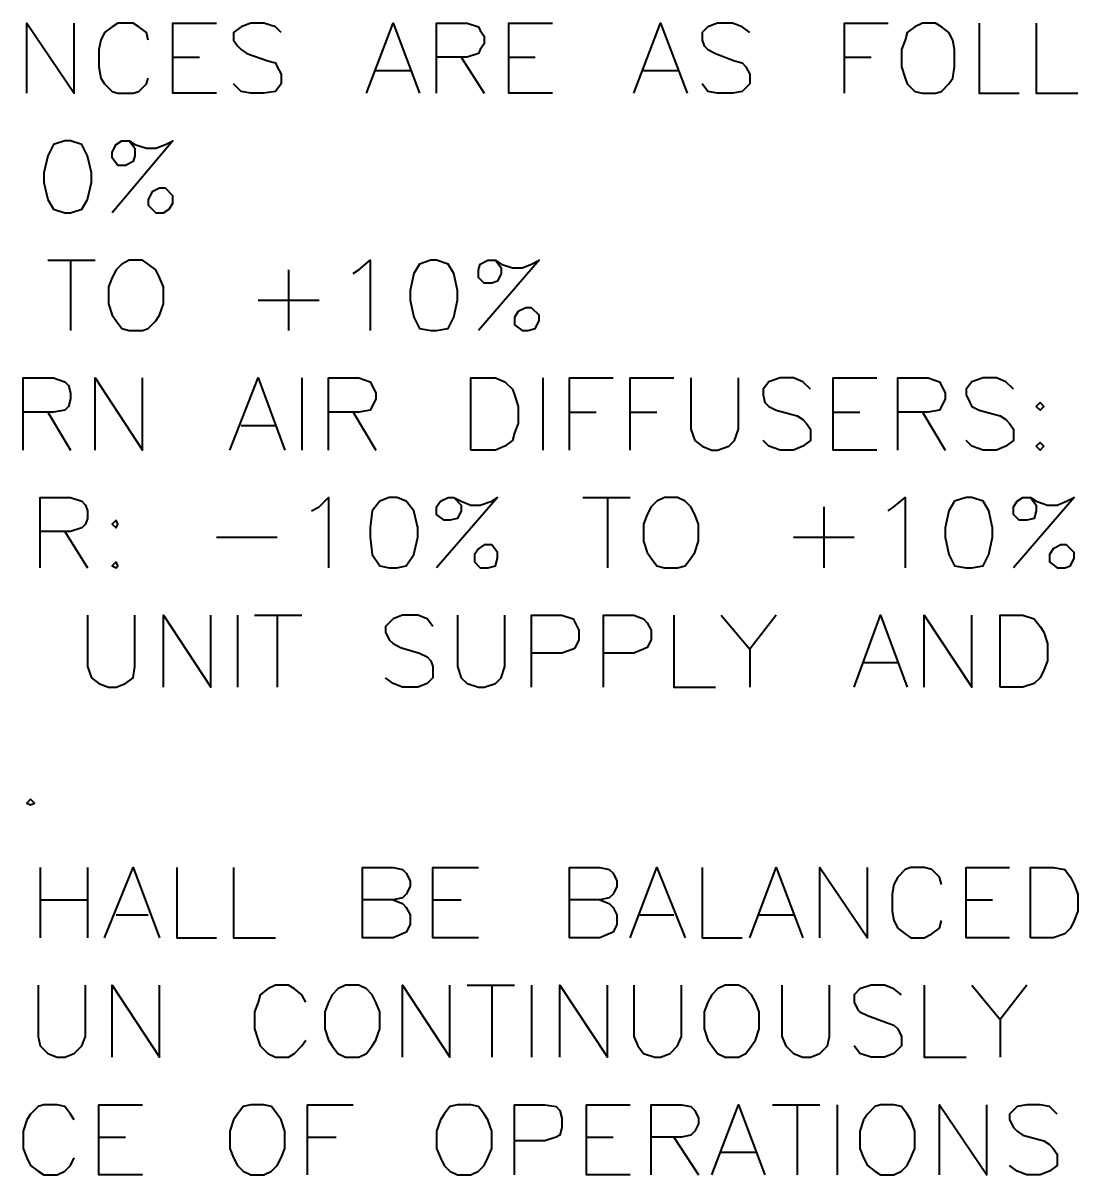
# Model space of a CAD drawing. Header units: inches. Extents: x 5 to 516, y -193 to 129.
# Drawn here: x 468.69 to 474.24, y -180.5 to -174.43 of the extents above; entities that cross this region are included whole.
import ezdxf

# ---------------------------------------------------------------- set-up
doc = ezdxf.new("R2010")
doc.units = ezdxf.units.IN
doc.header["$MEASUREMENT"] = 0
doc.layers.add('PDF10_Geometry', color=7, linetype='Continuous')

msp = doc.modelspace()

# ---------------------------------------------------------------- linework, layer by layer
at = {"layer": 'PDF10_Geometry', "lineweight": 40}
for points in [[(468.7050812, -174.7954912), (468.7050812, -174.4255062), (468.955071, -174.7954912), (468.955071, -174.4255062)], [(469.3450552, -174.5155025), (469.3350556, -174.4755042), (469.2950572, -174.4455054), (469.2650584, -174.4255062), (469.1850617, -174.4255062), (469.1550629, -174.4455054), (469.1150645, -174.4755042), (469.0950653, -174.5155025), (469.0850657, -174.5655005), (469.0850657, -174.6554969), (469.0950653, -174.7154944), (469.1150645, -174.7454932), (469.1550629, -174.7854916), (469.1850617, -174.7954912), (469.2650584, -174.7954912), (469.2950572, -174.7854916), (469.3350556, -174.7454932), (469.3450552, -174.7154944)], [(469.7050405, -174.7954912), (469.4750499, -174.7954912), (469.4750499, -174.4255062), (469.7050405, -174.4255062)], [(470.0450267, -174.4755042), (470.015028, -174.4455054), (469.9550304, -174.4255062), (469.8850332, -174.4255062), (469.8350353, -174.4455054), (469.7950369, -174.4755042), (469.7950369, -174.5155025), (469.8150361, -174.5455013), (469.8350353, -174.5655005), (469.865034, -174.5854997), (469.9750296, -174.6254981), (470.015028, -174.6354977), (470.0250275, -174.6554969), (470.0450267, -174.6954952), (470.0450267, -174.7454932), (470.015028, -174.7854916), (469.9550304, -174.7954912), (469.8850332, -174.7954912), (469.8350353, -174.7854916), (469.7950369, -174.7454932)], [(470.4950085, -174.7954912), (470.6350028, -174.4255062), (470.7749971, -174.7954912)], [(470.8649934, -174.7954912), (470.8649934, -174.4255062), (471.0249869, -174.4255062), (471.0849845, -174.4455054), (471.0949841, -174.4655046), (471.1149833, -174.4955034), (471.1149833, -174.5355017), (471.0949841, -174.5655005), (471.0849845, -174.5854997), (471.0249869, -174.6054989), (470.8649934, -174.6054989)], [(471.4749687, -174.7954912), (471.244978, -174.7954912), (471.244978, -174.4255062), (471.4749687, -174.4255062)], [(471.9049512, -174.7954912), (472.0449455, -174.4255062), (472.1849398, -174.7954912)], [(472.5149264, -174.4755042), (472.4749281, -174.4455054), (472.4249301, -174.4255062), (472.3449333, -174.4255062), (472.2949354, -174.4455054), (472.2649366, -174.4755042), (472.2649366, -174.5155025), (472.2749362, -174.5455013), (472.2949354, -174.5655005), (472.3349337, -174.5854997), (472.4349297, -174.6254981), (472.4749281, -174.6354977), (472.4949272, -174.6554969), (472.5149264, -174.6954952), (472.5149264, -174.7454932), (472.4749281, -174.7854916), (472.4249301, -174.7954912), (472.3449333, -174.7954912), (472.2949354, -174.7854916), (472.2649366, -174.7454932)], [(473.0149061, -174.7954912), (473.0149061, -174.4255062), (473.2448968, -174.4255062)], [(473.7248773, -174.4255062), (473.7248773, -174.7954912), (473.9348688, -174.7954912)], [(474.0248651, -174.4255062), (474.0248651, -174.7954912), (474.2448562, -174.7954912)], [(469.4750499, -174.6054989), (469.6150442, -174.6054989)], [(470.9949882, -174.6054989), (471.1149833, -174.7954912)], [(471.244978, -174.6054989), (471.3849723, -174.6054989)], [(473.0149061, -174.6054989), (473.1549004, -174.6054989)], [(470.5450064, -174.6754961), (470.7249991, -174.6754961)], [(471.9549492, -174.6754961), (472.1349419, -174.6754961)], [(469.2450592, -175.045481), (469.275058, -175.0854794), (469.275058, -175.1254778), (469.2650584, -175.1554766), (469.22506, -175.1754757), (469.1850617, -175.1754757), (469.1550629, -175.1354774), (469.1550629, -175.1054786), (469.1750621, -175.0654802), (469.2050608, -175.045481), (469.2450592, -175.045481), (469.275058, -175.0654802), (469.3350556, -175.0854794), (469.3850535, -175.0854794), (469.4350515, -175.0654802), (469.4750499, -175.045481), (469.1550629, -175.4254656)], [(468.8150767, -175.6754554), (469.0650665, -175.6754554)], [(468.9350718, -175.6754554), (468.9350718, -176.0454404)], [(470.4250113, -175.7454526), (470.4550101, -175.7254534), (470.5150076, -175.6754554), (470.5150076, -176.0454404)], [(471.1749808, -175.6754554), (471.2049796, -175.7154538), (471.2049796, -175.7454526), (471.1849804, -175.785451), (471.1549817, -175.7954506), (471.1149833, -175.7954506), (471.0849845, -175.7654518), (471.0849845, -175.7254534), (471.0949841, -175.6954546), (471.1349825, -175.6754554), (471.1749808, -175.6754554), (471.2049796, -175.6954546), (471.2649772, -175.7154538), (471.3149752, -175.7154538), (471.3649731, -175.6954546), (471.4049715, -175.6754554), (471.0849845, -176.0454404)], [(470.0850251, -175.7254534), (470.0850251, -176.0454404)], [(469.9250316, -175.8854469), (470.2450186, -175.8854469)], [(468.685082, -176.6754165), (468.685082, -176.295432), (468.8450755, -176.295432), (468.905073, -176.3154311), (468.9250722, -176.3354303), (468.9350718, -176.3754287), (468.9350718, -176.4054275), (468.9250722, -176.4454259), (468.905073, -176.4654251), (468.8450755, -176.4754246), (468.685082, -176.4754246)], [(469.0650665, -176.6754165), (469.0650665, -176.295432), (469.3150564, -176.6754165), (469.3150564, -176.295432)], [(469.7750377, -176.6754165), (469.9250316, -176.295432), (470.0650259, -176.6754165)], [(470.1550223, -176.2954303), (470.1550223, -176.6754148)], [(470.2950166, -176.6754165), (470.2950166, -176.295432), (470.4550101, -176.295432), (470.5150076, -176.3154311), (470.5250072, -176.3354303), (470.5450064, -176.3754287), (470.5450064, -176.4054275), (470.5250072, -176.4454259), (470.5150076, -176.4654251), (470.4550101, -176.4754246), (470.2950166, -176.4754246)], [(471.4249707, -176.2954303), (471.4249707, -176.6754148)], [(471.564965, -176.6754165), (471.564965, -176.295432), (471.7949557, -176.295432)], [(471.884952, -176.6754165), (471.884952, -176.295432), (472.1149427, -176.295432)], [(472.204939, -176.2954303), (472.204939, -176.5654193), (472.2249382, -176.6254169), (472.2649366, -176.6554156), (472.3149345, -176.6754148), (472.3449333, -176.6754148), (472.4049309, -176.6554156), (472.4349297, -176.6254169), (472.4549289, -176.5654193), (472.4549289, -176.2954303)], [(472.8349134, -176.3554278), (472.7949151, -176.3154295), (472.7449171, -176.2954303), (472.6749199, -176.2954303), (472.6149224, -176.3154295), (472.5849236, -176.3554278), (472.5849236, -176.3854266), (472.5949232, -176.425425), (472.6149224, -176.4454242), (472.6549207, -176.4654234), (472.7649163, -176.4954221), (472.7949151, -176.5154213), (472.8149142, -176.5354205), (472.8349134, -176.5654193), (472.8349134, -176.6254169), (472.7949151, -176.6554156), (472.7449171, -176.6754148), (472.6749199, -176.6754148), (472.6149224, -176.6554156), (472.5849236, -176.6254169)], [(473.1848992, -176.6754165), (472.9549086, -176.6754165), (472.9549086, -176.295432), (473.1848992, -176.295432)], [(473.2948948, -176.6754165), (473.2948948, -176.295432), (473.4548883, -176.295432), (473.5148858, -176.3154311), (473.5248854, -176.3354303), (473.5448846, -176.3754287), (473.5448846, -176.4054275), (473.5248854, -176.4454259), (473.5148858, -176.4654251), (473.4548883, -176.4754246), (473.2948948, -176.4754246)], [(473.90487, -176.3554278), (473.8648716, -176.3154295), (473.8148736, -176.2954303), (473.7448765, -176.2954303), (473.6848789, -176.3154295), (473.6548801, -176.3554278), (473.6548801, -176.3854266), (473.6748793, -176.425425), (473.6848789, -176.4454242), (473.7248773, -176.4654234), (473.8348728, -176.4954221), (473.8648716, -176.5154213), (473.8848708, -176.5354205), (473.90487, -176.5654193), (473.90487, -176.6254169), (473.8648716, -176.6554156), (473.8148736, -176.6754148), (473.7448765, -176.6754148), (473.6848789, -176.6554156), (473.6548801, -176.6254169)], [(468.8150767, -176.4754246), (468.9350718, -176.6754165)], [(470.4250113, -176.4754246), (470.5450064, -176.6754165)], [(471.564965, -176.4754246), (471.7049593, -176.4754246)], [(471.884952, -176.4754246), (472.0249463, -176.4754246)], [(472.9549086, -176.4754246), (473.0949029, -176.4754246)], [(473.4248895, -176.4754246), (473.5448846, -176.6754165)], [(469.8350353, -176.5454218), (470.015028, -176.5454218)], [(468.7750783, -177.2953913), (468.7750783, -176.9254064), (468.9350718, -176.9254064), (468.9950694, -176.9454056), (469.0150686, -176.9654048), (469.0250682, -176.9954035), (469.0250682, -177.0354019), (469.0150686, -177.0654007), (468.9950694, -177.0853999), (468.9350718, -177.1053991), (468.7750783, -177.1053991)], [(470.2050202, -176.9954035), (470.2450186, -176.9754043), (470.2950166, -176.9254064), (470.2950166, -177.2953913)], [(470.9549898, -176.9254064), (470.9949882, -176.9654048), (470.9949882, -176.9954035), (470.974989, -177.0354019), (470.9349906, -177.0454015), (470.9049918, -177.0454015), (470.8649934, -177.0154027), (470.8649934, -176.9754043), (470.8849926, -176.9454056), (470.924991, -176.9254064), (470.9549898, -176.9254064), (470.9949882, -176.9454056), (471.0449861, -176.9654048), (471.0949841, -176.9654048), (471.1549817, -176.9454056), (471.1849804, -176.9254064), (470.8649934, -177.2953913)], [(471.6349622, -176.9254064), (471.884952, -176.9254064)], [(471.7649569, -176.9254064), (471.7649569, -177.2953913)], [(473.2448968, -176.9954035), (473.2748956, -176.9754043), (473.3348931, -176.9254064), (473.3348931, -177.2953913)], [(473.9948663, -176.9254064), (474.0248651, -176.9654048), (474.0248651, -176.9954035), (474.0148655, -177.0354019), (473.9748671, -177.0454015), (473.9348688, -177.0454015), (473.90487, -177.0154027), (473.90487, -176.9754043), (473.9248692, -176.9454056), (473.9548679, -176.9254064), (473.9948663, -176.9254064), (474.0248651, -176.9454056), (474.0848627, -176.9654048), (474.1348606, -176.9654048), (474.1848586, -176.9454056), (474.224857, -176.9254064), (473.90487, -177.2953913)], [(472.9049106, -176.9754043), (472.9049106, -177.2953913)], [(468.905073, -177.1053991), (469.0250682, -177.2953913)], [(469.7050405, -177.1353978), (470.0250275, -177.1353978)], [(472.7449171, -177.1353978), (473.0649041, -177.1353978)], [(469.0250682, -177.5453812), (469.0250682, -177.8153702), (469.0450673, -177.8753678), (469.0850657, -177.9053666), (469.1350637, -177.9253658), (469.1750621, -177.9253658), (469.22506, -177.9053666), (469.2650584, -177.8753678), (469.275058, -177.8153702), (469.275058, -177.5453812)], [(469.4250519, -177.9253658), (469.4250519, -177.5453812), (469.6750418, -177.9253658), (469.6750418, -177.5453812)], [(469.8150361, -177.5453812), (469.8150361, -177.9253658)], [(469.9050324, -177.5453812), (470.1550223, -177.5453812)], [(470.0250275, -177.5453812), (470.0250275, -177.9253658)], [(470.8449942, -177.6053788), (470.8149955, -177.5653804), (470.7649975, -177.5453812), (470.6850007, -177.5453812), (470.6350028, -177.5653804), (470.5950044, -177.6053788), (470.5950044, -177.6353775), (470.6150036, -177.6753759), (470.6350028, -177.6953751), (470.6750012, -177.7153743), (470.7749971, -177.7453731), (470.8149955, -177.7653723), (470.8349947, -177.7853714), (470.8449942, -177.8153702), (470.8449942, -177.8753678), (470.8149955, -177.9053666), (470.7649975, -177.9253658), (470.6850007, -177.9253658), (470.6350028, -177.9053666), (470.5950044, -177.8753678)], [(470.974989, -177.5453812), (470.974989, -177.8153702), (470.9949882, -177.8753678), (471.0249869, -177.9053666), (471.0849845, -177.9253658), (471.1149833, -177.9253658), (471.1749808, -177.9053666), (471.2049796, -177.8753678), (471.2249788, -177.8153702), (471.2249788, -177.5453812)], [(471.3649731, -177.9253658), (471.3649731, -177.5453812), (471.5249666, -177.5453812), (471.5849642, -177.5653804), (471.5949638, -177.5853796), (471.614963, -177.6253779), (471.614963, -177.6753759), (471.5949638, -177.7153743), (471.5849642, -177.7253739), (471.5249666, -177.7453731), (471.3649731, -177.7453731)], [(471.7449577, -177.9253658), (471.7449577, -177.5453812), (471.9049512, -177.5453812), (471.9549492, -177.5653804), (471.9749484, -177.5853796), (471.9949475, -177.6253779), (471.9949475, -177.6753759), (471.9749484, -177.7153743), (471.9549492, -177.7253739), (471.9049512, -177.7453731), (471.7449577, -177.7453731)], [(472.1149427, -177.5453812), (472.1149427, -177.9253658), (472.3349337, -177.9253658)], [(472.3649325, -177.5453812), (472.5149264, -177.7253739), (472.5149264, -177.9253658)], [(472.6549207, -177.5453812), (472.5149264, -177.7253739)], [(473.0649041, -177.9253658), (473.2048984, -177.5453812), (473.3448927, -177.9253658)], [(473.4348891, -177.9253658), (473.4348891, -177.5453812), (473.6848789, -177.9253658), (473.6848789, -177.5453812)], [(473.1149021, -177.795371), (473.2948948, -177.795371)], [(468.7750783, -178.8753272), (468.7750783, -179.2453122)], [(469.0250682, -178.8753272), (469.0250682, -179.2453122)], [(469.1150645, -179.2453122), (469.2650584, -178.8753272), (469.4050527, -179.2453122)], [(469.4950491, -178.8753272), (469.4950491, -179.2453122), (469.7050405, -179.2453122)], [(469.7950369, -178.8753272), (469.7950369, -179.2453122), (470.015028, -179.2453122)], [(470.6350028, -179.0453203), (470.6850007, -179.0653195), (470.7049999, -179.0853187), (470.7249991, -179.125317), (470.7249991, -179.175315), (470.7049999, -179.2153134), (470.6850007, -179.225313), (470.6350028, -179.2453122), (470.4750093, -179.2453122), (470.4750093, -178.8753272), (470.6350028, -178.8753272), (470.6850007, -178.8853268), (470.7049999, -178.905326), (470.7249991, -178.9453243), (470.7249991, -178.9753231), (470.7049999, -179.0153215), (470.6850007, -179.0353207), (470.6350028, -179.0453203), (470.4750093, -179.0453203)], [(471.0849845, -179.2453122), (470.8449942, -179.2453122), (470.8449942, -178.8753272), (471.0849845, -178.8753272)], [(471.7249585, -179.0453203), (471.7749565, -179.0653195), (471.7949557, -179.0853187), (471.8149549, -179.125317), (471.8149549, -179.175315), (471.7949557, -179.2153134), (471.7749565, -179.225313), (471.7249585, -179.2453122), (471.564965, -179.2453122), (471.564965, -178.8753272), (471.7249585, -178.8753272), (471.7749565, -178.8853268), (471.7949557, -178.905326), (471.8149549, -178.9453243), (471.8149549, -178.9753231), (471.7949557, -179.0153215), (471.7749565, -179.0353207), (471.7249585, -179.0453203), (471.564965, -179.0453203)], [(471.884952, -179.2453122), (472.0249463, -178.8753272), (472.1749402, -179.2453122)], [(472.2649366, -178.8753272), (472.2649366, -179.2453122), (472.4749281, -179.2453122)], [(472.5149264, -179.2453122), (472.6549207, -178.8753272), (472.7949151, -179.2453122)], [(472.8849114, -179.2453122), (472.8849114, -178.8753272), (473.1349012, -179.2453122), (473.1349012, -178.8753272)], [(473.5248854, -178.9653235), (473.5148858, -178.9253252), (473.4748874, -178.8853268), (473.4348891, -178.8753272), (473.3648919, -178.8753272), (473.3348931, -178.8853268), (473.2948948, -178.9253252), (473.2748956, -178.9653235), (473.264896, -179.0153215), (473.264896, -179.1053178), (473.2748956, -179.1553158), (473.2948948, -179.1953142), (473.3348931, -179.225313), (473.3648919, -179.2453122), (473.4348891, -179.2453122), (473.4748874, -179.225313), (473.5148858, -179.1953142), (473.5248854, -179.1553158)], [(473.8848708, -179.2453122), (473.6548801, -179.2453122), (473.6548801, -178.8753272), (473.8848708, -178.8753272)], [(468.7750783, -179.0453203), (469.0250682, -179.0453203)], [(470.8449942, -179.0453203), (470.9949882, -179.0453203)], [(473.6548801, -179.0453203), (473.7948744, -179.0453203)], [(469.1750621, -179.125317), (469.3450552, -179.125317)], [(471.93495, -179.125317), (472.1149427, -179.125317)], [(472.5649244, -179.125317), (472.7449171, -179.125317)], [(468.7650787, -179.495302), (468.7650787, -179.765291), (468.7750783, -179.815289), (468.8150767, -179.8552874), (468.8650747, -179.8752866), (468.905073, -179.8752866), (468.955071, -179.8552874), (468.9950694, -179.815289), (469.0150686, -179.765291), (469.0150686, -179.495302)], [(469.1550629, -179.8752866), (469.1550629, -179.495302), (469.4050527, -179.8752866), (469.4050527, -179.495302)], [(470.1750215, -179.5852984), (470.1550223, -179.5453), (470.1150239, -179.5153012), (470.0850251, -179.495302), (470.015028, -179.495302), (469.9750296, -179.5153012), (469.9350312, -179.5453), (469.9250316, -179.5852984), (469.9050324, -179.6352963), (469.9050324, -179.7252927), (469.9250316, -179.7852902), (469.9350312, -179.815289), (469.9750296, -179.8552874), (470.015028, -179.8752866), (470.0850251, -179.8752866), (470.1150239, -179.8552874), (470.1550223, -179.815289), (470.1750215, -179.7852902)], [(470.6850007, -179.8752866), (470.6850007, -179.495302), (470.9349906, -179.8752866), (470.9349906, -179.495302)], [(471.0249869, -179.495302), (471.2749768, -179.495302)], [(471.1549817, -179.495302), (471.1549817, -179.8752866)], [(471.3649731, -179.495302), (471.3649731, -179.8752866)], [(471.514967, -179.8752866), (471.514967, -179.495302), (471.7649569, -179.8752866), (471.7649569, -179.495302)], [(471.9049512, -179.495302), (471.9049512, -179.765291), (471.9249504, -179.815289), (471.9549492, -179.8552874), (472.0149467, -179.8752866), (472.0449455, -179.8752866), (472.0949435, -179.8552874), (472.1349419, -179.815289), (472.154941, -179.765291), (472.154941, -179.495302)], [(472.6849195, -179.495302), (472.6849195, -179.765291), (472.7049187, -179.815289), (472.7449171, -179.8552874), (472.7949151, -179.8752866), (472.8349134, -179.8752866), (472.8849114, -179.8552874), (472.9249098, -179.815289), (472.9349094, -179.765291), (472.9349094, -179.495302)], [(473.3148939, -179.5453), (473.2748956, -179.5153012), (473.2248976, -179.495302), (473.1549004, -179.495302), (473.0949029, -179.5153012), (473.0649041, -179.5453), (473.0649041, -179.5852984), (473.0849033, -179.6252967), (473.0949029, -179.6352963), (473.1349012, -179.6552955), (473.2448968, -179.6952939), (473.2748956, -179.7052935), (473.2948948, -179.7252927), (473.3148939, -179.765291), (473.3148939, -179.815289), (473.2748956, -179.8552874), (473.2248976, -179.8752866), (473.1549004, -179.8752866), (473.0949029, -179.8552874), (473.0649041, -179.815289)], [(473.4348891, -179.495302), (473.4348891, -179.8752866), (473.6548801, -179.8752866)], [(473.6848789, -179.495302), (473.8348728, -179.6752947), (473.8348728, -179.8752866)], [(473.9748671, -179.495302), (473.8348728, -179.6752947)], [(468.955071, -180.2052732), (468.9350718, -180.1752744), (468.905073, -180.135276), (468.8650747, -180.1252764), (468.7950775, -180.1252764), (468.7650787, -180.135276), (468.7250803, -180.1752744), (468.7050812, -180.2052732), (468.685082, -180.2652707), (468.685082, -180.3552671), (468.7050812, -180.4052651), (468.7250803, -180.4452634), (468.7650787, -180.4752622), (468.7950775, -180.4952614), (468.8650747, -180.4952614), (468.905073, -180.4752622), (468.9350718, -180.4452634), (468.955071, -180.4052651)], [(469.3150564, -180.4952614), (469.0850657, -180.4952614), (469.0850657, -180.1252764), (469.3150564, -180.1252764)], [(470.185021, -180.4952614), (470.185021, -180.1252764), (470.4250113, -180.1252764)], [(471.2749768, -180.4952614), (471.2749768, -180.1252764), (471.4349703, -180.1252764), (471.4949679, -180.135276), (471.514967, -180.1552752), (471.5249666, -180.1952736), (471.5249666, -180.2452715), (471.514967, -180.2852699), (471.4949679, -180.2952695), (471.4349703, -180.3152687), (471.2749768, -180.3152687)], [(471.884952, -180.4952614), (471.6549614, -180.4952614), (471.6549614, -180.1252764), (471.884952, -180.1252764)], [(471.9949475, -180.4952614), (471.9949475, -180.1252764), (472.154941, -180.1252764), (472.204939, -180.135276), (472.2249382, -180.1552752), (472.2449374, -180.1952736), (472.2449374, -180.2252724), (472.2249382, -180.2652707), (472.204939, -180.2852699), (472.154941, -180.2952695), (471.9949475, -180.2952695)], [(472.3149345, -180.4952614), (472.4549289, -180.1252764), (472.5949232, -180.4952614)], [(472.6349216, -180.1252764), (472.8849114, -180.1252764)], [(472.7649163, -180.1252764), (472.7649163, -180.4952614)], [(472.9749077, -180.1252764), (472.9749077, -180.4952614)], [(473.5148858, -180.4952614), (473.5148858, -180.1252764), (473.7648757, -180.4952614), (473.7648757, -180.1252764)], [(474.1348606, -180.1752744), (474.0948623, -180.135276), (474.0448643, -180.1252764), (473.9748671, -180.1252764), (473.9248692, -180.135276), (473.8848708, -180.1752744), (473.8848708, -180.2052732), (473.90487, -180.2452715), (473.9248692, -180.2652707), (473.9548679, -180.2852699), (474.0648635, -180.3152687), (474.0948623, -180.3352679), (474.1148615, -180.3552671), (474.1348606, -180.3852659), (474.1348606, -180.4452634), (474.0948623, -180.4752622), (474.0448643, -180.4952614), (473.9748671, -180.4952614), (473.9248692, -180.4752622), (473.8848708, -180.4452634)], [(469.0850657, -180.2952695), (469.22506, -180.2952695)], [(470.185021, -180.2952695), (470.335015, -180.2952695)], [(471.6549614, -180.2952695), (471.7949557, -180.2952695)], [(472.1149427, -180.2952695), (472.2449374, -180.4952614)], [(472.3649325, -180.3752663), (472.5449252, -180.3752663)]]:
    msp.add_lwpolyline(points, dxfattribs=at)
for points in [[(473.4248895, -174.4255062), (473.3848911, -174.4455054), (473.3448927, -174.4755042), (473.3348931, -174.5155025), (473.3148939, -174.5655005), (473.3148939, -174.6554969), (473.3348931, -174.7154944), (473.3448927, -174.7454932), (473.3848911, -174.7854916), (473.4248895, -174.7954912), (473.4948866, -174.7954912), (473.5248854, -174.7854916), (473.5648838, -174.7454932), (473.584883, -174.7154944), (473.5948826, -174.6554969), (473.5948826, -174.5655005), (473.584883, -174.5155025), (473.5648838, -174.4755042), (473.5248854, -174.4455054), (473.4948866, -174.4255062)], [(468.905073, -175.045481), (468.8450755, -175.0654802), (468.8150767, -175.1254778), (468.7950775, -175.2154741), (468.7950775, -175.2654721), (468.8150767, -175.3554684), (468.8450755, -175.4054664), (468.905073, -175.4254656), (468.9350718, -175.4254656), (468.9950694, -175.4054664), (469.0250682, -175.3554684), (469.0450673, -175.2654721), (469.0450673, -175.2154741), (469.0250682, -175.1254778), (468.9950694, -175.0654802), (468.9350718, -175.045481)], [(469.4050527, -175.2954709), (469.3650543, -175.3154701), (469.3450552, -175.3554684), (469.3450552, -175.3854672), (469.3850535, -175.4254656), (469.4250519, -175.4254656), (469.4550507, -175.4054664), (469.4750499, -175.3754676), (469.4750499, -175.3354692), (469.4350515, -175.2954709)], [(469.2450592, -175.6754554), (469.2050608, -175.6954546), (469.1750621, -175.7254534), (469.1550629, -175.7654518), (469.1350637, -175.8154498), (469.1350637, -175.9054461), (469.1550629, -175.9654437), (469.1750621, -175.9954424), (469.2050608, -176.0354408), (469.2450592, -176.0454404), (469.3150564, -176.0454404), (469.3450552, -176.0354408), (469.3850535, -175.9954424), (469.4050527, -175.9654437), (469.4250519, -175.9054461), (469.4250519, -175.8154498), (469.4050527, -175.7654518), (469.3850535, -175.7254534), (469.3450552, -175.6954546), (469.3150564, -175.6754554)], [(470.8349947, -175.6754554), (470.7749971, -175.6954546), (470.7449983, -175.7454526), (470.7249991, -175.8354489), (470.7249991, -175.8854469), (470.7449983, -175.9754433), (470.7749971, -176.0354408), (470.8349947, -176.0454404), (470.8649934, -176.0454404), (470.924991, -176.0354408), (470.9549898, -175.9754433), (470.974989, -175.8854469), (470.974989, -175.8354489), (470.9549898, -175.7454526), (470.924991, -175.6954546), (470.8649934, -175.6754554)], [(471.3349743, -175.9254453), (471.294976, -175.9454445), (471.2749768, -175.9754433), (471.2749768, -176.0154416), (471.3149752, -176.0454404), (471.3449739, -176.0454404), (471.3849723, -176.0354408), (471.4049715, -175.9954424), (471.4049715, -175.9654437), (471.3649731, -175.9254453)], [(471.0449861, -176.6754165), (471.0449861, -176.295432), (471.1749808, -176.295432), (471.2249788, -176.3154311), (471.2649772, -176.3554295), (471.2749768, -176.3854283), (471.294976, -176.4454259), (471.294976, -176.5354222), (471.2749768, -176.5854202), (471.2649772, -176.6254186), (471.2249788, -176.6554173), (471.1749808, -176.6754165)], [(474.0448643, -176.4254267), (474.0248651, -176.4454259), (474.0448643, -176.4654251), (474.0648635, -176.4454259)], [(474.0448643, -176.6354182), (474.0248651, -176.6554173), (474.0448643, -176.6754165), (474.0648635, -176.6554173)], [(470.6150036, -176.9254064), (470.5650056, -176.9454056), (470.5250072, -176.9954035), (470.5150076, -177.0853999), (470.5150076, -177.1353978), (470.5250072, -177.2253942), (470.5650056, -177.2853918), (470.6150036, -177.2953913), (470.655002, -177.2953913), (470.7049999, -177.2853918), (470.7449983, -177.2253942), (470.7649975, -177.1353978), (470.7649975, -177.0853999), (470.7449983, -176.9954035), (470.7049999, -176.9454056), (470.655002, -176.9254064)], [(472.0649447, -176.9254064), (472.0249463, -176.9454056), (471.9949475, -176.9754043), (471.9749484, -177.0154027), (471.9549492, -177.0654007), (471.9549492, -177.155397), (471.9749484, -177.2153946), (471.9949475, -177.2453934), (472.0249463, -177.2853918), (472.0649447, -177.2953913), (472.1349419, -177.2953913), (472.1749402, -177.2853918), (472.204939, -177.2453934), (472.2249382, -177.2153946), (472.2449374, -177.155397), (472.2449374, -177.0654007), (472.2249382, -177.0154027), (472.204939, -176.9754043), (472.1749402, -176.9454056), (472.1349419, -176.9254064)], [(473.6548801, -176.9254064), (473.5948826, -176.9454056), (473.5648838, -176.9954035), (473.5448846, -177.0853999), (473.5448846, -177.1353978), (473.5648838, -177.2253942), (473.5948826, -177.2853918), (473.6548801, -177.2953913), (473.6848789, -177.2953913), (473.7448765, -177.2853918), (473.7748753, -177.2253942), (473.7948744, -177.1353978), (473.7948744, -177.0853999), (473.7748753, -176.9954035), (473.7448765, -176.9454056), (473.6848789, -176.9254064)], [(469.1750621, -177.0454015), (469.1550629, -177.0654007), (469.1750621, -177.0853999), (469.1850617, -177.0654007)], [(471.1149833, -177.1753962), (471.0849845, -177.1953954), (471.0649853, -177.2253942), (471.0649853, -177.2653926), (471.0949841, -177.2953913), (471.1349825, -177.2953913), (471.1749808, -177.2853918), (471.1849804, -177.2453934), (471.1849804, -177.2153946), (471.1549817, -177.1753962)], [(474.1548598, -177.1753962), (474.1148615, -177.1953954), (474.0948623, -177.2253942), (474.0948623, -177.2653926), (474.1348606, -177.2953913), (474.174859, -177.2953913), (474.2048578, -177.2853918), (474.224857, -177.2453934), (474.224857, -177.2153946), (474.1848586, -177.1753962)], [(469.1750621, -177.2653926), (469.1550629, -177.2853918), (469.1750621, -177.2953913), (469.1850617, -177.2853918)], [(473.8348728, -177.9253658), (473.8348728, -177.5453812), (473.9548679, -177.5453812), (474.0148655, -177.5653804), (474.0448643, -177.6053788), (474.0648635, -177.6353775), (474.0848627, -177.6953751), (474.0848627, -177.7853714), (474.0648635, -177.8353694), (474.0448643, -177.8753678), (474.0148655, -177.9053666), (473.9548679, -177.9253658)], [(468.7250803, -178.5153418), (468.7050812, -178.535341), (468.7250803, -178.5453406), (468.7450795, -178.535341)], [(473.9948663, -179.2453122), (473.9948663, -178.8753272), (474.1148615, -178.8753272), (474.174859, -178.8853268), (474.2048578, -178.9253252), (474.224857, -178.9653235), (474.2448562, -179.0153215), (474.2448562, -179.1053178), (474.224857, -179.1553158), (474.2048578, -179.1953142), (474.174859, -179.225313), (474.1148615, -179.2453122)], [(470.3850129, -179.495302), (470.3450146, -179.5153012), (470.3150158, -179.5453), (470.2950166, -179.5852984), (470.2750174, -179.6352963), (470.2750174, -179.7252927), (470.2950166, -179.7852902), (470.3150158, -179.815289), (470.3450146, -179.8552874), (470.3850129, -179.8752866), (470.4550101, -179.8752866), (470.4950085, -179.8552874), (470.5250072, -179.815289), (470.5450064, -179.7852902), (470.5650056, -179.7252927), (470.5650056, -179.6352963), (470.5450064, -179.5852984), (470.5250072, -179.5453), (470.4950085, -179.5153012), (470.4550101, -179.495302)], [(472.3849317, -179.495302), (472.3449333, -179.5153012), (472.3149345, -179.5453), (472.2949354, -179.5852984), (472.2749362, -179.6352963), (472.2749362, -179.7252927), (472.2949354, -179.7852902), (472.3149345, -179.815289), (472.3449333, -179.8552874), (472.3849317, -179.8752866), (472.4549289, -179.8752866), (472.4949272, -179.8552874), (472.524926, -179.815289), (472.5449252, -179.7852902), (472.5649244, -179.7252927), (472.5649244, -179.6352963), (472.5449252, -179.5852984), (472.524926, -179.5453), (472.4949272, -179.5153012), (472.4549289, -179.495302)], [(469.8850332, -180.1252764), (469.8450349, -180.135276), (469.8150361, -180.1752744), (469.7950369, -180.2052732), (469.7750377, -180.2652707), (469.7750377, -180.3552671), (469.7950369, -180.4052651), (469.8150361, -180.4452634), (469.8450349, -180.4752622), (469.8850332, -180.4952614), (469.9550304, -180.4952614), (469.9950288, -180.4752622), (470.0250275, -180.4452634), (470.0450267, -180.4052651), (470.0650259, -180.3552671), (470.0650259, -180.2652707), (470.0450267, -180.2052732), (470.0250275, -180.1752744), (469.9950288, -180.135276), (469.9550304, -180.1252764)], [(470.974989, -180.1252764), (470.9349906, -180.135276), (470.9049918, -180.1752744), (470.8849926, -180.2052732), (470.8649934, -180.2652707), (470.8649934, -180.3552671), (470.8849926, -180.4052651), (470.9049918, -180.4452634), (470.9349906, -180.4752622), (470.974989, -180.4952614), (471.0449861, -180.4952614), (471.0849845, -180.4752622), (471.1149833, -180.4452634), (471.1349825, -180.4052651), (471.1549817, -180.3552671), (471.1549817, -180.2652707), (471.1349825, -180.2052732), (471.1149833, -180.1752744), (471.0849845, -180.135276), (471.0449861, -180.1252764)], [(473.2048984, -180.1252764), (473.1748996, -180.135276), (473.1349012, -180.1752744), (473.1149021, -180.2052732), (473.0949029, -180.2652707), (473.0949029, -180.3552671), (473.1149021, -180.4052651), (473.1349012, -180.4452634), (473.1748996, -180.4752622), (473.2048984, -180.4952614), (473.2748956, -180.4952614), (473.3148939, -180.4752622), (473.3448927, -180.4452634), (473.3648919, -180.4052651), (473.3848911, -180.3552671), (473.3848911, -180.2652707), (473.3648919, -180.2052732), (473.3448927, -180.1752744), (473.3148939, -180.135276), (473.2748956, -180.1252764)]]:
    msp.add_lwpolyline(points, close=True, dxfattribs=at)

doc.saveas('drawing.dxf')
